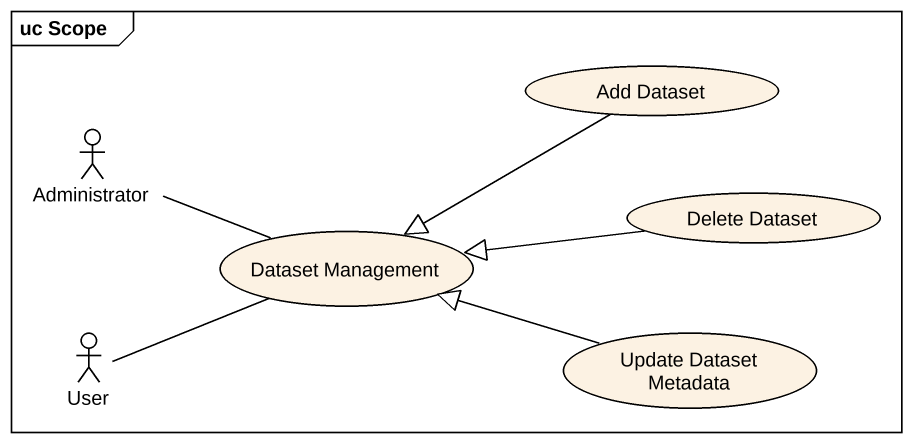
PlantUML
@startuml
mainframe uc Scope
usecase "Add Dataset" as Add_Dataset
actor Administrator
usecase "Dataset Management" as Dataset_Management
usecase "Delete Dataset" as Delete_Dataset
actor User
usecase "Update Dataset Metadata" as Update_Dataset_Metadata
Add_Dataset -left-|> Dataset_Management
Administrator -right- Dataset_Management
Delete_Dataset -left-|> Dataset_Management
User -right- Dataset_Management
Update_Dataset_Metadata -left-|> Dataset_Management
@enduml
